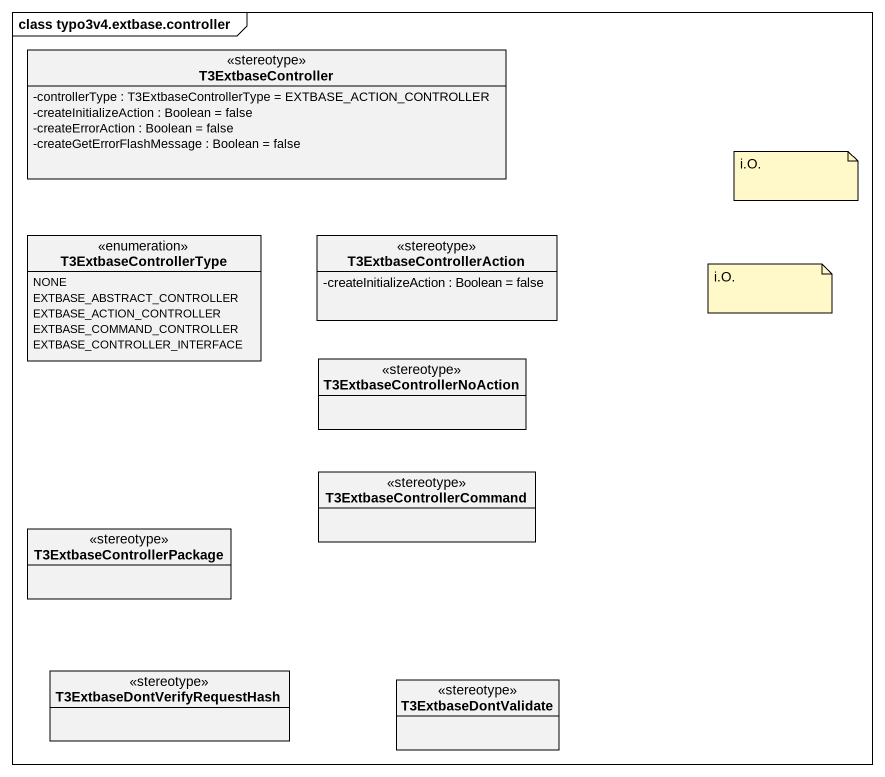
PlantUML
@startuml
mainframe class typo3v4.extbase.controller
hide circle
hide empty members
skinparam classAttributeIconSize 0
class T3ExtbaseController <<stereotype>> {
  -controllerType : T3ExtbaseControllerType = EXTBASE_ACTION_CONTROLLER
  -createInitializeAction : Boolean = false
  -createErrorAction : Boolean = false
  -createGetErrorFlashMessage : Boolean = false
}
enum T3ExtbaseControllerType {
  NONE
  EXTBASE_ABSTRACT_CONTROLLER
  EXTBASE_ACTION_CONTROLLER
  EXTBASE_COMMAND_CONTROLLER
  EXTBASE_CONTROLLER_INTERFACE
}
class T3ExtbaseControllerAction <<stereotype>> {
  -createInitializeAction : Boolean = false
}
class T3ExtbaseControllerNoAction <<stereotype>>
class T3ExtbaseControllerCommand <<stereotype>>
class T3ExtbaseControllerPackage <<stereotype>>
class "T3ExtbaseDontVerifyRequestHash" as T3ExtbaseDontVerifyRequestHa <<stereotype>>
class T3ExtbaseDontValidate <<stereotype>>
note as N1
  i.O.
end note
note as N2
  i.O.
end note
@enduml
